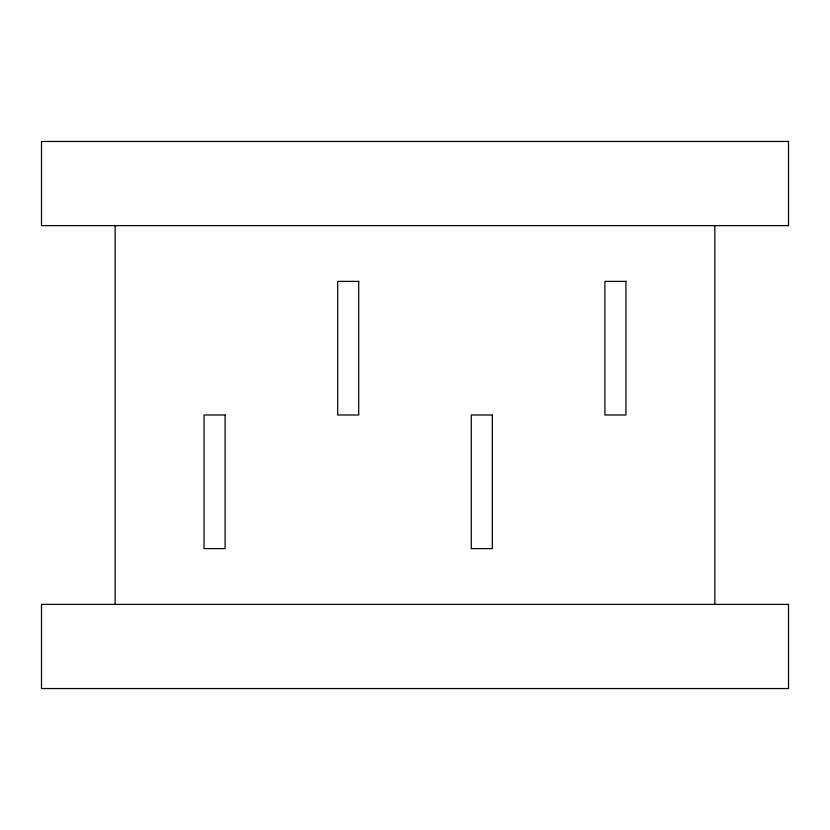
<?xml version="1.0" encoding="UTF-8"?>
<svg xmlns="http://www.w3.org/2000/svg" width="830" height="830" viewBox="0 0 830 830"><rect width="100%" height="100%" fill="white"/><g stroke="black" fill="none" stroke-linecap="round" stroke-linejoin="round"><path stroke-width="1.25" d="M714.848 225.615L714.848 604.385M115.152 225.615L115.152 604.385M788.5 141.453L41.5 141.453L41.5 225.615L788.5 225.615L788.5 141.453M358.716 281.38L337.665 281.38L337.665 415L358.716 415L358.716 281.38M625.945 281.38L604.904 281.38L604.904 415L625.945 415L625.945 281.38M225.096 415L204.056 415L204.056 548.62L225.096 548.62L225.096 415M492.335 415L471.284 415L471.284 548.62L492.335 548.62L492.335 415M788.5 604.385L41.5 604.385L41.5 688.547L788.5 688.547L788.5 604.385"/></g></svg>
